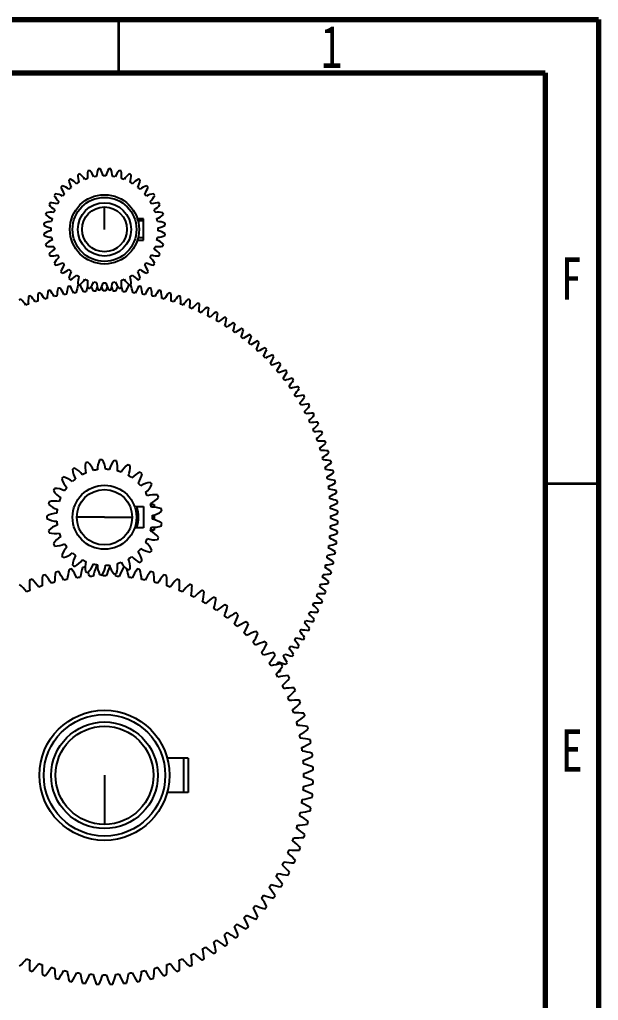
# Model space of a CAD drawing. Header units: millimetres. Extents: x 15 to 205, y 5 to 292.
# Drawn here: x 150.7 to 205, y 200 to 292 of the extents above; entities that cross this region are included whole.
import ezdxf

# ---------------------------------------------------------------- set-up
doc = ezdxf.new("R2010")
doc.units = ezdxf.units.MM
doc.styles.add('SLDTEXTSTYLE0', font='TXT', dxfattribs={"width": 0.75})

msp = doc.modelspace()

# ---------------------------------------------------------------- linework, layer by layer
at = {"color": 7, "linetype": 'Continuous', "lineweight": 70}
for p, q in [((15, 292), (205, 292)), ((205, 292), (205, 5)), ((20, 287), (200, 287)), ((200, 287), (200, 10))]:
    msp.add_line(p, q, dxfattribs=at)
at = {"color": 7, "linetype": 'Continuous', "lineweight": 35}
for p, q in [((160, 287), (160, 292)), ((200, 248.5), (205, 248.5))]:
    msp.add_line(p, q, dxfattribs=at)
at = {"color": 7, "linetype": 'Continuous'}
for p, q in [((158.659, 272.327), (158.659, 274.427)), ((158.659, 245.327), (156.059, 245.327)), ((158.659, 245.327), (161.259, 245.327)), ((158.659, 221.127), (158.659, 216.527))]:
    msp.add_line(p, q, dxfattribs=at)
at = {"color": 7, "linetype": 'Continuous', "lineweight": 25}
for p, q in [((162.319, 273.327), (161.751, 273.327)), ((162.319, 271.327), (162.319, 273.327)), ((162.319, 273.127), (161.809, 273.127)), ((162.319, 271.527), (161.809, 271.527)), ((161.751, 271.327), (162.319, 271.327)), ((162.996, 246.527), (163.319, 246.527)), ((163.319, 246.527), (163.319, 246.268)), ((161.487, 246.327), (162.319, 246.327)), ((162.319, 246.327), (162.319, 244.327)), ((163.319, 245.55), (163.319, 245.103)), ((162.319, 244.327), (161.487, 244.327)), ((163.319, 244.127), (162.996, 244.127)), ((163.319, 244.386), (163.319, 244.127)), ((174.84, 231.591), (174.88, 231.527)), ((166.498, 222.727), (164.545, 222.727)), ((166.099, 219.527), (166.099, 222.727)), ((166.498, 222.727), (166.498, 219.527)), ((166.498, 219.527), (164.545, 219.527))]:
    msp.add_line(p, q, dxfattribs=at)
at = {"color": 7, "linetype": 'Continuous', "lineweight": 25, "flags": 128}
for points in [[(158.496, 239.826), (158.459, 239.94), (158.453, 239.959)], [(159.719, 239.797), (159.69, 239.913), (159.661, 240.021)], [(175.145, 231.055), (175.151, 231.045), (175.192, 230.965)], [(175.056, 230.81), (174.972, 230.84), (174.969, 230.841)]]:
    msp.add_lwpolyline(points, dxfattribs=at)
at = {"color": 7, "linetype": 'Continuous', "lineweight": 25}
for centre, radius in [((158.659, 272.327), 3.25), ((158.659, 272.327), 3), ((158.659, 272.327), 2.5), ((158.659, 272.327), 2.1), ((158.659, 245.327), 3), ((158.659, 245.327), 2.6), ((158.659, 221.127), 6.1), ((158.659, 221.127), 5.7), ((158.659, 221.127), 5), ((158.659, 221.127), 4.6)]:
    msp.add_circle(centre, radius, dxfattribs=at)
for centre, radius, start, end in [((159.21, 277.371), 2.16, 168.33296, 187.39627), ((158.659, 272.327), 5.7, 104.07106, 105.92894), ((155.66, 276.42), 2.16, 22.60373, 41.66704), ((160.078, 277.199), 2.16, 158.33296, 177.39627), ((158.659, 272.327), 5.7, 94.07106, 95.92894), ((156.416, 276.878), 2.16, 12.60373, 31.66704), ((160.902, 276.878), 2.16, 148.33296, 167.39627), ((158.659, 272.327), 5.7, 84.07106, 85.92894), ((157.24, 277.199), 2.16, 2.60373, 21.66704), ((161.658, 276.42), 2.16, 138.33296, 157.39627), ((158.659, 272.327), 5.7, 74.07106, 75.92894), ((158.108, 277.371), 2.16, 352.60373, 11.66704), ((158.659, 272.327), 5.7, 124.07106, 125.92894), ((157.452, 277.255), 2.16, 188.33296, 207.39627), ((154.441, 275.147), 2.16, 42.60373, 61.66704), ((158.326, 277.39), 2.16, 178.33296, 197.39627), ((158.659, 272.327), 5.7, 114.07106, 115.92894), ((154.994, 275.837), 2.16, 32.60373, 51.66704), ((158.659, 272.327), 5.025, 108.45911, 111.54089), ((158.659, 272.327), 5.025, 98.45911, 101.54089), ((158.659, 272.327), 5.025, 88.45911, 91.54089), ((158.659, 272.327), 5.025, 78.45911, 81.54089), ((158.659, 272.327), 5.025, 68.45911, 71.54089), ((162.324, 275.837), 2.16, 128.33296, 147.39627), ((158.659, 272.327), 5.7, 64.07106, 65.92894), ((158.992, 277.39), 2.16, 342.60373, 1.66704), ((162.877, 275.147), 2.16, 118.33296, 137.39627), ((159.866, 277.255), 2.16, 332.60373, 351.66704), ((158.659, 272.327), 5.7, 54.07106, 55.92894), ((158.659, 272.327), 5.7, 134.07106, 135.92894), ((156.614, 276.971), 2.16, 198.33296, 217.39627), ((154.015, 274.372), 2.16, 52.60373, 71.66704), ((158.659, 272.327), 5.025, 128.45911, 131.54089), ((158.659, 272.327), 5.025, 118.45911, 121.54089), ((158.659, 272.327), 5.025, 58.45911, 61.54089), ((158.659, 272.327), 5.025, 48.45911, 51.54089), ((163.303, 274.372), 2.16, 108.33296, 127.39627), ((160.704, 276.971), 2.16, 322.60373, 341.66704), ((158.659, 272.327), 5.7, 44.07106, 45.92894), ((158.659, 272.327), 5.7, 144.07106, 145.92894), ((155.839, 276.545), 2.16, 208.33296, 227.39627), ((153.73, 273.534), 2.16, 62.60373, 81.66704), ((158.659, 272.327), 5.025, 138.45911, 141.54089), ((158.659, 272.327), 5.025, 38.45911, 41.54089), ((163.588, 273.534), 2.16, 98.33296, 117.39627), ((161.479, 276.545), 2.16, 312.60373, 331.66704), ((158.659, 272.327), 5.7, 34.07106, 35.92894), ((158.659, 272.327), 5.7, 154.07106, 155.92894), ((155.149, 275.991), 2.16, 218.33296, 237.39627), ((153.596, 272.66), 2.16, 72.60373, 91.66704), ((158.659, 272.327), 5.025, 158.45911, 161.54089), ((158.659, 272.327), 5.025, 148.45911, 151.54089), ((158.659, 272.327), 5.025, 28.45911, 31.54089), ((163.722, 272.66), 2.16, 88.33296, 107.39627), ((162.169, 275.991), 2.16, 302.60373, 321.66704), ((158.659, 272.327), 5.025, 18.45911, 21.54089), ((158.659, 272.327), 5.7, 24.07106, 25.92894), ((158.659, 272.327), 5.7, 164.07106, 165.92894), ((154.566, 275.326), 2.16, 228.33296, 247.39627), ((153.615, 271.776), 2.16, 82.60373, 101.66704), ((158.659, 272.327), 5.025, 168.45911, 171.54089), ((163.703, 271.776), 2.16, 78.33296, 97.39627), ((162.752, 275.326), 2.16, 292.60373, 311.66704), ((158.659, 272.327), 5.025, 8.45911, 11.54089), ((158.659, 272.327), 5.7, 14.07106, 15.92894), ((158.659, 272.327), 5.7, 174.07106, 175.92894), ((154.107, 274.57), 2.16, 238.33296, 257.39627), ((153.787, 270.908), 2.16, 92.60373, 111.66704), ((158.659, 272.327), 5.025, 178.45911, 181.54089), ((163.531, 270.908), 2.16, 68.33296, 87.39627), ((163.211, 274.57), 2.16, 282.60373, 301.66704), ((158.659, 272.327), 5.025, 358.45911, 1.54089), ((158.659, 272.327), 5.7, 4.07106, 5.92894), ((154.107, 270.084), 2.16, 102.60373, 121.66704), ((158.659, 272.327), 5.7, 184.07106, 185.92894), ((153.787, 273.745), 2.16, 248.33296, 267.39627), ((158.659, 272.327), 5.025, 188.45911, 191.54089), ((158.659, 272.327), 5.025, 348.45911, 351.54089), ((163.531, 273.745), 2.16, 272.60373, 291.66704), ((163.211, 270.084), 2.16, 58.33296, 77.39627), ((158.659, 272.327), 5.7, 354.07106, 355.92894), ((154.566, 269.327), 2.16, 112.60373, 131.66704), ((158.659, 272.327), 5.7, 194.07106, 195.92894), ((153.615, 272.878), 2.16, 258.33296, 277.39627), ((155.149, 268.662), 2.16, 122.60373, 141.66704), ((158.659, 272.327), 5.025, 198.45911, 201.54089), ((158.659, 272.327), 5.025, 338.45911, 341.54089), ((162.169, 268.662), 2.16, 38.33296, 57.39627), ((163.703, 272.878), 2.16, 262.60373, 281.66704), ((162.752, 269.327), 2.16, 48.33296, 67.39627), ((158.659, 272.327), 5.7, 344.07106, 345.92894), ((158.659, 272.327), 5.7, 204.07106, 205.92894), ((153.596, 271.994), 2.16, 268.33296, 287.39627), ((155.839, 268.108), 2.16, 132.60373, 151.66704), ((158.659, 272.327), 5.025, 208.45911, 211.54089), ((158.659, 272.327), 5.025, 328.45911, 331.54089), ((161.479, 268.108), 2.16, 28.33296, 47.39627), ((163.722, 271.994), 2.16, 252.60373, 271.66704), ((158.659, 272.327), 5.7, 334.07106, 335.92894), ((158.659, 272.327), 5.7, 214.07106, 215.92894), ((153.73, 271.119), 2.16, 278.33296, 297.39627), ((156.614, 267.683), 2.16, 142.60373, 161.66704), ((158.659, 272.327), 5.025, 218.45911, 221.54089), ((158.659, 272.327), 5.025, 318.45911, 321.54089), ((160.704, 267.683), 2.16, 18.33296, 37.39627), ((163.588, 271.119), 2.16, 242.60373, 261.66704), ((158.659, 272.327), 5.7, 324.07106, 325.92894), ((158.659, 272.327), 5.7, 224.07106, 225.92894), ((154.015, 270.282), 2.16, 288.33296, 307.39627), ((157.452, 267.398), 2.16, 152.60373, 171.66704), ((158.659, 272.327), 5.7, 234.07106, 235.92894), ((158.659, 272.327), 5.025, 228.45911, 231.54089), ((154.441, 269.506), 2.16, 298.33296, 317.39627), ((158.659, 272.327), 5.025, 238.45911, 241.54089), ((158.326, 267.263), 2.16, 162.60373, 181.66704), ((158.659, 272.327), 5.025, 298.45911, 301.54089), ((158.992, 267.263), 2.16, 358.33296, 17.39627), ((162.877, 269.506), 2.16, 222.60373, 241.66704), ((158.659, 272.327), 5.025, 308.45911, 311.54089), ((159.866, 267.398), 2.16, 8.33296, 27.39627), ((158.659, 272.327), 5.7, 304.07106, 305.92894), ((163.303, 270.282), 2.16, 232.60373, 251.66704), ((158.659, 272.327), 5.7, 314.07106, 315.92894), ((162.779, 265.202), 8.64, 169.43584, 174.20288), ((158.659, 245.327), 21.9, 100.98027, 101.51973), ((147.247, 262.112), 8.64, 28.29712, 33.06416), ((163.642, 265.003), 8.64, 166.93584, 171.70288), ((158.659, 245.327), 21.9, 98.48027, 99.01973), ((147.99, 262.594), 8.64, 25.79712, 30.56416), ((164.496, 264.767), 8.64, 164.43584, 169.20288), ((158.659, 272.327), 5.7, 244.07106, 245.92894), ((158.659, 245.327), 21.9, 95.98027, 96.51973), ((154.994, 268.817), 2.16, 308.33296, 327.39627), ((148.753, 263.043), 8.64, 23.29712, 28.06416), ((158.659, 272.327), 5.025, 248.45911, 251.54089), ((165.338, 264.494), 8.64, 163.15111, 166.70288), ((159.21, 267.282), 2.16, 172.60373, 191.66704), ((158.659, 272.327), 5.7, 254.07106, 255.92894), ((155.66, 268.234), 2.16, 318.33296, 337.39627), ((149.535, 263.458), 8.64, 20.79712, 24.09694), ((158.659, 272.327), 5.025, 258.45911, 261.54089), ((166.168, 264.184), 8.64, 161.38902, 164.20288), ((160.078, 267.455), 2.16, 182.60373, 201.66704), ((156.416, 267.775), 2.16, 328.33296, 347.39627), ((150.335, 263.839), 8.64, 18.29712, 20.95791), ((158.659, 272.327), 5.025, 268.45911, 271.54089), ((166.983, 263.839), 8.64, 159.04209, 161.70288), ((160.902, 267.775), 2.16, 192.60373, 211.66704), ((157.24, 267.455), 2.16, 338.33296, 357.39627), ((151.15, 264.184), 8.64, 15.79712, 18.61098), ((158.659, 272.327), 5.025, 278.45911, 281.54089), ((161.658, 268.234), 2.16, 202.60373, 221.66704), ((167.783, 263.458), 8.64, 155.90306, 159.20288), ((158.659, 272.327), 5.7, 284.07106, 285.92894), ((158.108, 267.282), 2.16, 348.33296, 7.39627), ((151.98, 264.494), 8.64, 13.29712, 16.84889), ((158.659, 272.327), 5.025, 288.45911, 291.54089), ((162.324, 268.817), 2.16, 212.60373, 231.66704), ((168.565, 263.043), 8.64, 151.93584, 156.70288), ((158.659, 245.327), 21.9, 83.48027, 84.01973), ((158.659, 272.327), 5.7, 294.07106, 295.92894), ((152.822, 264.767), 8.64, 10.79712, 15.56416), ((169.328, 262.594), 8.64, 149.43584, 154.20288), ((158.659, 245.327), 21.9, 80.98027, 81.51973), ((153.676, 265.003), 8.64, 8.29712, 13.06416), ((170.071, 262.112), 8.64, 146.93584, 151.70288), ((158.659, 245.327), 21.9, 78.48027, 79.01973), ((154.539, 265.202), 8.64, 5.79712, 10.56416), ((160.15, 265.569), 8.64, 176.93584, 181.70288), ((158.659, 245.327), 21.9, 108.48027, 109.01973), ((145.154, 260.479), 8.64, 35.79712, 40.56416), ((161.031, 265.485), 8.64, 174.43584, 179.20288), ((158.659, 245.327), 21.9, 105.98027, 106.51973), ((145.827, 261.054), 8.64, 33.29712, 38.06416), ((158.659, 245.327), 21.225, 104.67371, 105.32629), ((161.908, 265.362), 8.64, 171.93584, 176.70288), ((158.659, 245.327), 21.9, 103.48027, 104.01973), ((146.526, 261.598), 8.64, 30.79712, 35.56416), ((158.659, 245.327), 21.225, 102.17371, 102.82629), ((158.659, 245.327), 21.225, 99.67371, 100.32629), ((158.659, 245.327), 21.225, 97.17371, 97.82629), ((158.659, 245.327), 21.225, 94.67371, 95.32629), ((158.659, 245.327), 21.225, 92.17371, 92.82629), ((158.659, 272.327), 5.7, 264.07106, 265.92894), ((158.659, 245.327), 21.225, 89.67371, 90.32629), ((158.659, 272.327), 5.7, 274.07106, 275.92894), ((158.659, 245.327), 21.225, 87.17371, 87.82629), ((158.659, 245.327), 21.225, 84.67371, 85.32629), ((158.659, 245.327), 21.225, 82.17371, 82.82629), ((158.659, 245.327), 21.225, 79.67371, 80.32629), ((158.659, 245.327), 21.225, 77.17371, 77.82629), ((170.792, 261.598), 8.64, 144.43584, 149.20288), ((158.659, 245.327), 21.9, 75.98027, 76.51973), ((155.41, 265.362), 8.64, 3.29712, 8.06416), ((158.659, 245.327), 21.225, 74.67371, 75.32629), ((171.491, 261.054), 8.64, 141.93584, 146.70288), ((158.659, 245.327), 21.9, 73.48027, 74.01973), ((156.287, 265.485), 8.64, 0.79712, 5.56416), ((172.164, 260.479), 8.64, 139.43584, 144.20288), ((158.659, 245.327), 21.9, 70.98027, 71.51973), ((157.168, 265.569), 8.64, 358.29712, 3.06416), ((158.659, 245.327), 21.9, 110.98027, 111.51973), ((144.505, 259.875), 8.64, 38.29712, 43.06416), ((158.659, 245.327), 21.225, 109.67371, 110.32629), ((158.659, 245.327), 21.225, 107.17371, 107.82629), ((158.659, 245.327), 21.225, 72.17371, 72.82629), ((158.659, 245.327), 21.225, 69.67371, 70.32629), ((172.813, 259.875), 8.64, 136.93584, 141.70288), ((158.659, 245.327), 21.9, 68.48027, 69.01973), ((158.053, 265.615), 8.64, 355.79712, 0.56416), ((158.659, 245.327), 21.225, 67.17371, 67.82629), ((173.434, 259.244), 8.64, 134.43584, 139.20288), ((158.659, 245.327), 21.9, 65.98027, 66.51973), ((158.938, 265.622), 8.64, 353.29712, 358.06416), ((174.027, 258.586), 8.64, 131.93584, 136.70288), ((158.659, 245.327), 21.9, 63.48027, 64.01973), ((159.823, 265.591), 8.64, 350.79712, 355.56416), ((158.659, 245.327), 21.225, 64.67371, 65.32629), ((158.659, 245.327), 21.225, 62.17371, 62.82629), ((174.59, 257.903), 8.64, 129.43584, 134.20288), ((158.659, 245.327), 21.9, 60.98027, 61.51973), ((160.706, 265.521), 8.64, 348.29712, 353.06416), ((175.124, 257.197), 8.64, 126.93584, 131.70288), ((158.659, 245.327), 21.9, 58.48027, 59.01973), ((161.585, 265.412), 8.64, 345.79712, 350.56416), ((158.659, 245.327), 21.225, 59.67371, 60.32629), ((158.659, 245.327), 21.225, 57.17371, 57.82629), ((175.626, 256.467), 8.64, 124.43584, 129.20288), ((162.458, 265.265), 8.64, 343.29712, 348.06416), ((158.659, 245.327), 21.9, 55.98027, 56.51973), ((158.659, 245.327), 21.225, 54.67371, 55.32629), ((176.096, 255.716), 8.64, 121.93584, 126.70288), ((163.324, 265.081), 8.64, 340.79712, 345.56416), ((158.659, 245.327), 21.225, 52.17371, 52.82629), ((158.659, 245.327), 21.9, 53.48027, 54.01973), ((176.532, 254.946), 8.64, 119.43584, 124.20288), ((164.182, 264.858), 8.64, 338.29712, 343.06416), ((158.659, 245.327), 21.9, 50.98027, 51.51973), ((158.659, 245.327), 21.225, 49.67371, 50.32629), ((176.935, 254.157), 8.64, 116.93584, 121.70288), ((165.028, 264.599), 8.64, 335.79712, 340.56416), ((158.659, 245.327), 21.9, 48.48027, 49.01973), ((158.659, 245.327), 21.225, 47.17371, 47.82629), ((177.303, 253.352), 8.64, 114.43584, 119.20288), ((165.863, 264.303), 8.64, 333.29712, 338.06416), ((158.659, 245.327), 21.225, 44.67371, 45.32629), ((158.659, 245.327), 21.9, 45.98027, 46.51973), ((177.635, 252.531), 8.64, 111.93584, 116.70288), ((166.684, 263.97), 8.64, 330.79712, 335.56416), ((158.659, 245.327), 21.9, 43.48027, 44.01973), ((158.659, 245.327), 21.225, 42.17371, 42.82629), ((177.931, 251.696), 8.64, 109.43584, 114.20288), ((167.489, 263.603), 8.64, 328.29712, 333.06416), ((158.659, 245.327), 21.9, 40.98027, 41.51973), ((158.659, 245.327), 21.225, 39.67371, 40.32629), ((178.191, 250.849), 8.64, 106.93584, 111.70288), ((168.278, 263.2), 8.64, 325.79712, 330.56416), ((158.659, 245.327), 21.9, 38.48027, 39.01973), ((158.659, 245.327), 21.225, 37.17371, 37.82629), ((178.413, 249.992), 8.64, 104.43584, 109.20288), ((169.049, 262.763), 8.64, 323.29712, 328.06416), ((158.659, 245.327), 21.225, 34.67371, 35.32629), ((178.598, 249.126), 8.64, 101.93584, 106.70288), ((158.659, 245.327), 21.9, 35.98027, 36.51973), ((158.659, 245.327), 21.9, 33.48027, 34.01973), ((169.799, 262.294), 8.64, 320.79712, 325.56416), ((158.659, 245.327), 21.225, 32.17371, 32.82629), ((178.744, 248.253), 8.64, 99.43584, 104.20288), ((158.659, 245.327), 21.9, 30.98027, 31.51973), ((170.529, 261.792), 8.64, 318.29712, 323.06416), ((158.659, 245.327), 21.225, 29.67371, 30.32629), ((178.853, 247.374), 8.64, 96.93584, 101.70288), ((171.236, 261.258), 8.64, 315.79712, 320.56416), ((158.659, 245.327), 21.9, 28.48027, 29.01973), ((158.659, 245.327), 21.225, 27.17371, 27.82629), ((178.923, 246.491), 8.64, 94.43584, 99.20288), ((171.919, 260.694), 8.64, 313.29712, 318.06416), ((158.659, 245.327), 21.9, 25.98027, 26.51973), ((158.659, 245.327), 21.225, 24.67371, 25.32629), ((178.954, 245.606), 8.64, 91.93584, 96.70288), ((172.576, 260.101), 8.64, 310.79712, 315.56416), ((158.659, 245.327), 21.9, 23.48027, 24.01973), ((158.659, 245.327), 21.225, 22.17371, 22.82629), ((178.947, 244.721), 8.64, 89.43584, 94.20288), ((173.208, 259.48), 8.64, 308.29712, 313.06416), ((158.659, 245.327), 21.9, 20.98027, 21.51973), ((158.659, 245.327), 21.225, 19.67371, 20.32629), ((178.902, 243.836), 8.64, 86.93584, 91.70288), ((173.811, 258.832), 8.64, 305.79712, 310.56416), ((158.659, 245.327), 21.9, 18.48027, 19.01973), ((158.659, 245.327), 21.225, 17.17371, 17.82629), ((178.817, 242.955), 8.64, 84.43584, 89.20288), ((174.386, 258.158), 8.64, 303.29712, 308.06416), ((158.659, 245.327), 21.9, 15.98027, 16.51973), ((158.84, 250.022), 2, 168.34748, 195.85686), ((158.659, 245.327), 5.4, 106.77739, 109.22261), ((155.753, 249.019), 2, 20.14314, 47.65252), ((160.002, 249.829), 2, 153.94748, 181.45686), ((158.659, 245.327), 5.4, 92.37739, 94.82261), ((156.762, 249.625), 2, 5.74314, 33.25252), ((161.079, 249.354), 2, 139.54748, 167.05686), ((158.659, 245.327), 5.4, 77.97739, 80.42261), ((157.891, 249.962), 2, 351.34314, 18.85252), ((162.005, 248.625), 2, 125.14748, 152.65686), ((158.659, 245.327), 5.4, 63.57739, 66.02261), ((158.659, 245.327), 21.225, 14.67371, 15.32629), ((178.695, 242.078), 8.64, 81.93584, 86.70288), ((174.931, 257.46), 8.64, 300.79712, 305.56416), ((158.659, 245.327), 21.9, 13.48027, 14.01973), ((158.659, 245.327), 5.4, 121.17739, 123.62261), ((157.667, 249.919), 2, 182.74748, 210.25686), ((154.926, 248.18), 2, 34.54314, 62.05252), ((158.659, 245.327), 4.5, 112.78982, 117.61018), ((158.659, 245.327), 4.5, 98.38982, 103.21018), ((158.659, 245.327), 4.5, 83.98982, 88.81018), ((158.659, 245.327), 4.5, 69.58982, 74.41018), ((159.068, 250.007), 2, 336.94314, 4.45252), ((162.72, 247.69), 2, 110.74748, 138.25686), ((160.219, 249.759), 2, 322.54314, 350.05252), ((158.659, 245.327), 5.4, 49.17739, 51.62261), ((158.659, 245.327), 21.225, 12.17371, 12.82629), ((178.534, 241.207), 8.64, 79.43584, 84.20288), ((175.444, 256.739), 8.64, 298.29712, 303.06416), ((158.659, 245.327), 21.9, 10.98027, 11.51973), ((158.659, 245.327), 5.4, 135.57739, 138.02261), ((156.556, 249.528), 2, 197.14748, 224.65686), ((154.334, 247.162), 2, 48.94314, 76.45252), ((158.659, 245.327), 4.5, 127.18982, 132.01018), ((158.659, 245.327), 4.5, 55.18982, 60.01018), ((158.659, 245.327), 4.5, 40.78982, 45.61018), ((163.18, 246.606), 2, 96.34748, 123.85686), ((161.272, 249.231), 2, 308.14314, 335.65252), ((158.659, 245.327), 5.4, 34.77739, 37.22261), ((158.659, 245.327), 21.225, 9.67371, 10.32629), ((178.335, 240.344), 8.64, 76.93584, 81.70288), ((175.926, 255.996), 8.64, 295.79712, 300.56416), ((158.659, 245.327), 21.9, 8.48027, 9.01973), ((158.659, 245.327), 5.4, 149.97739, 152.42261), ((155.577, 248.873), 2, 211.54748, 239.05686), ((154.013, 246.029), 2, 63.34314, 90.85252), ((158.659, 245.327), 4.5, 141.58982, 146.41018), ((158.659, 245.327), 4.5, 26.38982, 31.21018), ((163.356, 245.441), 2, 81.94748, 109.45686), ((158.659, 245.327), 21.225, 7.17371, 7.82629), ((178.099, 239.49), 8.64, 74.43584, 79.20288), ((176.375, 255.233), 8.64, 293.29712, 298.06416), ((158.659, 245.327), 21.9, 5.98027, 6.51973), ((158.659, 245.327), 5.4, 164.37739, 166.82261), ((154.792, 247.995), 2, 225.94748, 253.45686), ((153.985, 244.851), 2, 77.74314, 105.25252), ((158.659, 245.327), 4.5, 155.98982, 160.81018), ((162.161, 248.459), 2, 293.74314, 321.25252), ((158.659, 245.327), 4.5, 11.98982, 16.81018), ((158.659, 245.327), 5.4, 20.37739, 22.82261), ((158.659, 245.327), 21.225, 4.67371, 5.32629), ((177.826, 238.648), 8.64, 71.93584, 76.70288), ((176.79, 254.45), 8.64, 290.79712, 295.56416), ((158.659, 245.327), 21.9, 3.48027, 4.01973), ((154.25, 243.704), 2, 92.14314, 119.65252), ((158.659, 245.327), 4.5, 170.38982, 175.21018), ((158.659, 245.327), 3.2, 341.79004, 18.20996), ((163.237, 244.269), 2, 67.54748, 95.05686), ((162.83, 247.489), 2, 279.34314, 306.85252), ((158.659, 245.327), 5.4, 5.97739, 8.42261), ((158.659, 245.327), 21.225, 2.17371, 2.82629), ((177.516, 237.818), 8.64, 69.43584, 74.20288), ((177.171, 253.651), 8.64, 288.29712, 293.06416), ((158.659, 245.327), 21.9, 0.98027, 1.51973), ((158.659, 245.327), 5.4, 178.77739, 181.22261), ((154.25, 246.95), 2, 240.34748, 267.85686), ((158.659, 245.327), 4.5, 184.78982, 189.61018), ((158.659, 245.327), 4.5, 357.58982, 2.41018), ((162.83, 243.164), 2, 53.14748, 80.65686), ((158.659, 245.327), 5.4, 351.57739, 354.02261), ((177.516, 252.835), 8.64, 285.79712, 290.56416), ((158.659, 245.327), 21.225, 359.67371, 0.32629), ((177.171, 237.003), 8.64, 66.93584, 71.70288), ((158.659, 245.327), 21.9, 358.48027, 359.01973), ((154.792, 242.658), 2, 106.54314, 134.05252), ((158.659, 245.327), 5.4, 193.17739, 195.62261), ((153.985, 245.802), 2, 254.74748, 282.25686), ((158.659, 245.327), 4.5, 199.18982, 204.01018), ((158.659, 245.327), 4.5, 343.18982, 348.01018), ((162.161, 242.195), 2, 38.74748, 66.25686), ((163.237, 246.384), 2, 264.94314, 292.45252), ((177.826, 252.006), 8.64, 283.29712, 288.06416), ((158.659, 245.327), 21.225, 357.17371, 357.82629), ((176.79, 236.203), 8.64, 64.43584, 69.20288), ((158.659, 245.327), 21.9, 355.98027, 356.51973), ((155.577, 241.78), 2, 120.94314, 148.45252), ((154.013, 244.625), 2, 269.14748, 296.65686), ((158.659, 245.327), 4.5, 213.58982, 218.41018), ((158.659, 245.327), 4.5, 328.78982, 333.61018), ((161.272, 241.422), 2, 24.34748, 51.85686), ((163.356, 245.213), 2, 250.54314, 278.05252), ((158.659, 245.327), 5.4, 337.17739, 339.62261), ((178.099, 251.163), 8.64, 280.79712, 285.56416), ((158.659, 245.327), 21.225, 354.67371, 355.32629), ((176.375, 235.421), 8.64, 61.93584, 66.70288), ((158.659, 245.327), 21.9, 353.48027, 354.01973), ((158.659, 245.327), 5.4, 207.57739, 210.02261), ((156.556, 241.125), 2, 135.34314, 162.85252), ((154.334, 243.491), 2, 283.54748, 311.05686), ((158.659, 245.327), 4.5, 227.98982, 232.81018), ((158.659, 245.327), 4.5, 314.38982, 319.21018), ((160.219, 240.895), 2, 9.94748, 37.45686), ((163.18, 244.048), 2, 236.14314, 263.65252), ((158.659, 245.327), 5.4, 322.77739, 325.22261), ((158.659, 245.327), 21.225, 352.17371, 352.82629), ((175.926, 234.658), 8.64, 59.43584, 64.20288), ((158.659, 245.327), 21.9, 350.98027, 351.51973), ((158.659, 245.327), 5.4, 221.97739, 224.42261), ((157.667, 240.734), 2, 149.74314, 177.25252), ((154.926, 242.473), 2, 297.94748, 325.45686), ((158.659, 245.327), 4.5, 242.38982, 247.21018), ((158.84, 240.632), 2, 164.14314, 191.65252), ((158.659, 245.327), 4.5, 285.58982, 290.41018), ((162.005, 242.028), 2, 207.34314, 234.85252), ((158.659, 245.327), 4.5, 299.98982, 304.81018), ((159.068, 240.646), 2, 355.54748, 23.05686), ((162.72, 242.964), 2, 221.74314, 249.25252), ((158.659, 245.327), 5.4, 308.37739, 310.82261), ((158.659, 245.327), 21.225, 349.67371, 350.32629), ((175.444, 233.915), 8.64, 56.93584, 61.70288), ((178.335, 250.31), 8.64, 278.29712, 283.06416), ((158.659, 245.327), 21.9, 348.48027, 349.01973), ((161.651, 238.919), 7.68, 170.52555, 177.67282), ((158.659, 221.127), 19.6, 102.72587, 103.52413), ((148.106, 235.761), 7.68, 28.57718, 35.72445), ((162.808, 238.685), 7.68, 166.77555, 173.92282), ((158.659, 221.127), 19.6, 98.97587, 99.77413), ((149.086, 236.42), 7.68, 24.82718, 31.97445), ((158.659, 245.327), 5.4, 236.37739, 238.82261), ((163.947, 238.376), 7.68, 163.02555, 170.17282), ((158.659, 221.127), 19.6, 95.22587, 96.02413), ((158.659, 245.327), 5.4, 250.77739, 253.22261), ((155.753, 241.635), 2, 312.34748, 339.85686), ((150.107, 237.013), 7.68, 21.07718, 24.23458), ((165.064, 237.994), 7.68, 159.27555, 166.42282), ((158.659, 245.327), 4.5, 256.78982, 261.61018), ((158.659, 221.127), 19.6, 91.91292, 92.27413), ((160.002, 240.824), 2, 178.54314, 206.05252), ((156.762, 241.028), 2, 326.74748, 354.25686), ((158.659, 245.327), 4.5, 271.18982, 276.01018), ((166.154, 237.539), 7.68, 155.52555, 162.67282), ((161.079, 241.3), 2, 192.94314, 220.45252), ((157.891, 240.692), 2, 341.14748, 8.65686), ((167.211, 237.013), 7.68, 151.77555, 158.92282), ((158.659, 221.127), 19.6, 84.40038, 84.77413), ((153.371, 238.376), 7.68, 9.82718, 15.74898), ((158.659, 245.327), 5.4, 293.97739, 296.42261), ((168.232, 236.42), 7.68, 148.02555, 155.17282), ((158.659, 221.127), 19.6, 80.22587, 81.02413), ((154.51, 238.685), 7.68, 6.07718, 13.22445), ((169.212, 235.761), 7.68, 144.27555, 151.42282), ((158.659, 221.127), 19.6, 76.47587, 77.27413), ((155.667, 238.919), 7.68, 2.32718, 9.47445), ((158.659, 245.327), 21.225, 347.17371, 347.82629), ((174.931, 233.193), 8.64, 54.43584, 59.20288), ((178.534, 249.447), 8.64, 275.79712, 280.56416), ((158.659, 245.327), 21.9, 345.98027, 346.51973), ((159.303, 239.157), 7.68, 178.02555, 185.17282), ((158.659, 221.127), 19.6, 110.22587, 111.02413), ((146.287, 234.258), 7.68, 36.07718, 43.22445), ((160.481, 239.077), 7.68, 174.27555, 181.42282), ((158.659, 221.127), 19.6, 106.47587, 107.27413), ((147.172, 235.04), 7.68, 32.32718, 39.47445), ((158.659, 221.127), 18.7, 104.49977, 105.50023), ((158.659, 221.127), 18.7, 100.74977, 101.75023), ((158.659, 221.127), 18.7, 96.99977, 98.00023), ((158.659, 221.127), 18.7, 93.24977, 94.25023), ((158.659, 245.327), 5.4, 265.17739, 267.62261), ((158.659, 221.127), 18.7, 89.49977, 90.50023), ((158.659, 245.327), 5.4, 279.57739, 282.02261), ((158.659, 221.127), 18.7, 85.74977, 86.75023), ((158.659, 221.127), 18.7, 81.99977, 83.00023), ((158.659, 221.127), 18.7, 78.24977, 79.25023), ((158.659, 221.127), 18.7, 74.49977, 75.50023), ((170.146, 235.04), 7.68, 140.52555, 147.67282), ((158.659, 221.127), 19.6, 72.72587, 73.52413), ((156.837, 239.077), 7.68, 358.57718, 5.72445), ((171.031, 234.258), 7.68, 136.77555, 143.92282), ((158.659, 221.127), 19.6, 68.97587, 69.77413), ((158.015, 239.157), 7.68, 354.82718, 1.97445), ((158.659, 245.327), 21.225, 344.67371, 345.32629), ((174.386, 232.495), 8.64, 51.93584, 56.70288), ((178.695, 248.576), 8.64, 273.29712, 278.06416), ((158.659, 245.327), 21.9, 343.48027, 344.01973), ((145.454, 233.421), 7.68, 39.82718, 46.97445), ((158.659, 221.127), 18.7, 111.99977, 113.00023), ((158.659, 221.127), 18.7, 108.24977, 109.25023), ((158.659, 221.127), 18.7, 70.74977, 71.75023), ((158.659, 221.127), 18.7, 66.99977, 68.00023), ((171.864, 233.421), 7.68, 133.02555, 140.17282), ((158.659, 221.127), 19.6, 65.22587, 66.02413), ((159.196, 239.161), 7.68, 351.07718, 358.22445), ((172.64, 232.531), 7.68, 129.27555, 136.42282), ((158.659, 221.127), 19.6, 61.47587, 62.27413), ((160.374, 239.087), 7.68, 347.32718, 354.47445), ((158.659, 245.327), 21.225, 342.17371, 342.82629), ((173.811, 231.821), 8.64, 49.43584, 54.20288), ((178.817, 247.699), 8.64, 270.79712, 275.56416), ((158.659, 245.327), 21.9, 340.98027, 341.51973), ((158.659, 221.127), 18.7, 63.24977, 64.25023), ((158.659, 221.127), 18.7, 59.49977, 60.50023), ((173.356, 231.592), 7.68, 125.52555, 132.67282), ((158.659, 221.127), 19.6, 57.72587, 58.52413), ((161.545, 238.937), 7.68, 343.57718, 350.72445), ((158.659, 245.327), 21.225, 339.67371, 340.32629), ((173.208, 231.173), 8.64, 46.93584, 51.70288), ((178.902, 246.817), 8.64, 268.29712, 273.06416), ((158.659, 245.327), 21.9, 338.48027, 339.01973), ((158.659, 221.127), 18.7, 55.74977, 56.75023), ((174.009, 230.609), 7.68, 121.77555, 128.92282), ((162.704, 238.71), 7.68, 339.82718, 346.97445), ((158.659, 221.127), 19.6, 53.97587, 54.77413), ((158.659, 245.327), 21.225, 334.67371, 335.32629), ((178.954, 245.047), 8.64, 263.29712, 268.06416), ((158.659, 245.327), 21.225, 337.17371, 337.82629), ((172.576, 230.552), 8.64, 44.43584, 49.20288), ((178.947, 245.933), 8.64, 265.79712, 270.56416), ((158.659, 245.327), 21.9, 335.98027, 336.51973), ((158.659, 221.127), 18.7, 51.99977, 53.00023), ((174.596, 229.585), 7.68, 118.02555, 125.17282), ((163.845, 238.407), 7.68, 336.07718, 343.22445), ((158.659, 221.127), 19.6, 50.22587, 51.02413), ((175.115, 228.524), 7.68, 114.27555, 121.42282), ((158.659, 221.127), 19.6, 46.47587, 47.27413), ((158.659, 245.327), 21.225, 332.17371, 332.82629), ((178.923, 244.162), 8.64, 260.79712, 265.56416), ((171.919, 229.959), 8.64, 41.93584, 46.70288), ((158.659, 245.327), 21.9, 333.48027, 334.01973), ((158.659, 221.127), 18.7, 48.24977, 49.25023), ((164.964, 238.031), 7.68, 332.32718, 339.47445), ((175.563, 227.432), 7.68, 110.52555, 117.67282), ((158.659, 221.127), 19.6, 42.72587, 43.52413), ((158.659, 245.327), 21.225, 329.67371, 330.32629), ((170.529, 228.862), 8.64, 36.93584, 41.70288), ((178.853, 243.28), 8.64, 258.29712, 263.06416), ((171.236, 229.395), 8.64, 39.43584, 44.20288), ((158.659, 245.327), 21.9, 330.98027, 331.51973), ((158.659, 221.127), 18.7, 44.49977, 45.50023), ((166.056, 237.583), 7.68, 328.57718, 335.72445), ((175.94, 226.313), 7.68, 106.77555, 113.92282), ((158.659, 221.127), 19.6, 38.97587, 39.77413), ((158.659, 245.327), 21.225, 327.17371, 327.82629), ((169.799, 228.36), 8.64, 34.43584, 39.20288), ((178.744, 242.401), 8.64, 255.79712, 260.56416), ((158.659, 245.327), 21.9, 328.48027, 329.01973), ((158.659, 221.127), 18.7, 40.74977, 41.75023), ((167.117, 237.064), 7.68, 324.82718, 331.97445), ((158.659, 245.327), 21.225, 324.67371, 325.32629), ((169.049, 227.89), 8.64, 31.93584, 36.70288), ((178.598, 241.527), 8.64, 253.29712, 258.06416), ((158.659, 245.327), 21.9, 325.98027, 326.51973), ((158.659, 221.127), 18.7, 36.99977, 38.00023), ((176.242, 225.172), 7.68, 103.02555, 110.17282), ((168.141, 236.476), 7.68, 321.07718, 328.22445), ((158.659, 221.127), 19.6, 35.22587, 36.02413), ((158.659, 245.327), 21.225, 322.17371, 322.82629), ((168.278, 227.454), 8.64, 29.43584, 34.20288), ((178.413, 240.661), 8.64, 250.79712, 255.56416), ((158.659, 245.327), 21.9, 323.48027, 324.01973), ((158.659, 221.127), 18.7, 33.24977, 34.25023), ((176.469, 224.013), 7.68, 99.27555, 106.42282), ((169.125, 235.823), 7.68, 317.32718, 324.47445), ((158.659, 245.327), 21.225, 319.67371, 320.32629), ((178.191, 239.804), 8.64, 248.29712, 253.06416), ((158.659, 245.327), 21.9, 318.48027, 319.01973), ((158.659, 221.127), 19.6, 31.47587, 32.27413), ((158.659, 245.327), 21.9, 320.98027, 321.51973), ((158.659, 221.127), 18.7, 29.49977, 30.50023), ((176.619, 222.842), 7.68, 95.52555, 102.67282), ((170.063, 235.107), 7.68, 313.57718, 320.72445), ((158.659, 221.127), 19.6, 27.72587, 28.52413), ((158.659, 221.127), 18.7, 25.74977, 26.75023), ((176.693, 221.664), 7.68, 91.77555, 98.92282), ((170.953, 234.332), 7.68, 309.82718, 316.97445), ((158.659, 221.127), 19.6, 23.97587, 24.77413), ((158.659, 221.127), 18.7, 21.99977, 23.00023), ((176.69, 220.483), 7.68, 88.02555, 95.17282), ((158.659, 221.127), 19.6, 20.22587, 21.02413), ((171.791, 233.499), 7.68, 306.07718, 313.22445), ((158.659, 221.127), 18.7, 18.24977, 19.25023), ((176.609, 219.305), 7.68, 84.27555, 91.42282), ((172.572, 232.614), 7.68, 302.32718, 309.47445), ((158.659, 221.127), 19.6, 16.47587, 17.27413), ((158.659, 221.127), 18.7, 14.49977, 15.50023), ((176.451, 218.135), 7.68, 80.52555, 87.67282), ((173.293, 231.679), 7.68, 298.57718, 305.72445), ((158.659, 221.127), 19.6, 12.72587, 13.52413), ((158.659, 221.127), 18.7, 10.74977, 11.75023), ((176.218, 216.978), 7.68, 76.77555, 83.92282), ((158.659, 221.127), 19.6, 8.97587, 9.77413), ((173.952, 230.7), 7.68, 294.82718, 301.97445), ((158.659, 221.127), 18.7, 6.99977, 8.00023), ((175.909, 215.838), 7.68, 73.02555, 80.17282), ((174.545, 229.679), 7.68, 291.07718, 298.22445), ((158.659, 221.127), 19.6, 5.22587, 6.02413), ((158.659, 221.127), 18.7, 3.24977, 4.25023), ((175.526, 214.721), 7.68, 69.27555, 76.42282), ((158.659, 221.127), 19.6, 1.47587, 2.27413), ((175.071, 228.622), 7.68, 287.32718, 294.47445), ((158.659, 221.127), 18.7, 359.49977, 0.50023), ((175.071, 213.632), 7.68, 65.52555, 72.67282), ((158.659, 221.127), 18.7, 355.74977, 356.75023), ((175.526, 227.532), 7.68, 283.57718, 290.72445), ((158.659, 221.127), 19.6, 357.72587, 358.52413), ((175.909, 226.415), 7.68, 279.82718, 286.97445), ((174.545, 212.575), 7.68, 61.77555, 68.92282), ((158.659, 221.127), 19.6, 353.97587, 354.77413), ((158.659, 221.127), 18.7, 351.99977, 353.00023), ((173.952, 211.554), 7.68, 58.02555, 65.17282), ((158.659, 221.127), 19.6, 350.22587, 351.02413), ((158.659, 221.127), 18.7, 348.24977, 349.25023), ((173.293, 210.574), 7.68, 54.27555, 61.42282), ((176.218, 225.276), 7.68, 276.07718, 283.22445), ((158.659, 221.127), 18.7, 344.49977, 345.50023), ((176.451, 224.118), 7.68, 272.32718, 279.47445), ((158.659, 221.127), 19.6, 346.47587, 347.27413), ((158.659, 221.127), 18.7, 340.74977, 341.75023), ((176.609, 222.948), 7.68, 268.57718, 275.72445), ((172.572, 209.64), 7.68, 50.52555, 57.67282), ((158.659, 221.127), 19.6, 342.72587, 343.52413), ((171.791, 208.754), 7.68, 46.77555, 53.92282), ((158.659, 221.127), 19.6, 338.97587, 339.77413), ((158.659, 221.127), 18.7, 336.99977, 338.00023), ((170.953, 207.922), 7.68, 43.02555, 50.17282), ((176.69, 221.771), 7.68, 264.82718, 271.97445), ((158.659, 221.127), 18.7, 333.24977, 334.25023), ((170.063, 207.146), 7.68, 39.27555, 46.42282), ((176.693, 220.59), 7.68, 261.07718, 268.22445), ((158.659, 221.127), 19.6, 335.22587, 336.02413), ((158.659, 221.127), 18.7, 329.49977, 330.50023), ((169.125, 206.43), 7.68, 35.52555, 42.67282), ((176.619, 219.412), 7.68, 257.32718, 264.47445), ((158.659, 221.127), 19.6, 331.47587, 332.27413), ((158.659, 221.127), 18.7, 325.74977, 326.75023), ((176.469, 218.241), 7.68, 253.57718, 260.72445), ((158.659, 221.127), 19.6, 327.72587, 328.52413), ((158.659, 221.127), 18.7, 321.99977, 323.00023), ((176.242, 217.082), 7.68, 249.82718, 256.97445), ((168.141, 205.777), 7.68, 31.77555, 38.92282), ((158.659, 221.127), 19.6, 323.97587, 324.77413), ((158.659, 221.127), 18.7, 318.24977, 319.25023), ((175.94, 215.941), 7.68, 246.07718, 253.22445), ((167.117, 205.19), 7.68, 28.02555, 35.17282), ((158.659, 221.127), 18.7, 314.49977, 315.50023), ((175.563, 214.821), 7.68, 242.32718, 249.47445), ((166.056, 204.671), 7.68, 24.27555, 31.42282), ((158.659, 221.127), 19.6, 320.22587, 321.02413), ((158.659, 221.127), 18.7, 310.74977, 311.75023), ((175.115, 213.729), 7.68, 238.57718, 245.72445), ((164.964, 204.222), 7.68, 20.52555, 27.67282), ((158.659, 221.127), 19.6, 316.47587, 317.27413), ((158.659, 221.127), 18.7, 306.99977, 308.00023), ((162.704, 203.544), 7.68, 13.02555, 20.17282), ((174.596, 212.669), 7.68, 234.82718, 241.97445), ((163.845, 203.846), 7.68, 16.77555, 23.92282), ((158.659, 221.127), 19.6, 308.97587, 309.77413), ((158.659, 221.127), 19.6, 312.72587, 313.52413), ((158.659, 221.127), 18.7, 303.24977, 304.25023), ((161.545, 203.317), 7.68, 9.27555, 16.42282), ((174.009, 211.645), 7.68, 231.07718, 238.22445), ((158.659, 221.127), 19.6, 305.22587, 306.02413), ((158.659, 221.127), 18.7, 295.74977, 296.75023), ((159.196, 203.093), 7.68, 1.77555, 8.92282), ((172.64, 209.722), 7.68, 223.57718, 230.72445), ((158.659, 221.127), 18.7, 299.49977, 300.50023), ((160.374, 203.166), 7.68, 5.52555, 12.67282), ((173.356, 210.661), 7.68, 227.32718, 234.47445), ((158.659, 221.127), 19.6, 301.47587, 302.27413), ((145.454, 208.832), 7.68, 313.02555, 320.17282), ((158.659, 221.127), 18.7, 246.99977, 248.00023), ((159.303, 203.096), 7.68, 174.82718, 181.97445), ((146.287, 207.995), 7.68, 316.77555, 323.92282), ((158.659, 221.127), 18.7, 250.74977, 251.75023), ((160.481, 203.177), 7.68, 178.57718, 185.72445), ((156.837, 203.177), 7.68, 354.27555, 1.42282), ((158.659, 221.127), 18.7, 288.24977, 289.25023), ((171.031, 207.995), 7.68, 216.07718, 223.22445), ((158.659, 221.127), 18.7, 291.99977, 293.00023), ((158.015, 203.096), 7.68, 358.02555, 5.17282), ((171.864, 208.832), 7.68, 219.82718, 226.97445), ((158.659, 221.127), 19.6, 293.97587, 294.77413), ((158.659, 221.127), 19.6, 297.72587, 298.52413), ((158.659, 221.127), 19.6, 248.97587, 249.77413), ((158.659, 221.127), 19.6, 252.72587, 253.52413), ((147.172, 207.214), 7.68, 320.52555, 327.67282), ((158.659, 221.127), 18.7, 254.49977, 255.50023), ((161.651, 203.334), 7.68, 182.32718, 189.47445), ((148.106, 206.493), 7.68, 324.27555, 331.42282), ((158.659, 221.127), 18.7, 258.24977, 259.25023), ((162.808, 203.568), 7.68, 186.07718, 193.22445), ((149.086, 205.834), 7.68, 328.02555, 335.17282), ((158.659, 221.127), 18.7, 261.99977, 263.00023), ((163.947, 203.877), 7.68, 189.82718, 196.97445), ((150.107, 205.24), 7.68, 331.77555, 338.92282), ((158.659, 221.127), 18.7, 265.74977, 266.75023), ((165.064, 204.26), 7.68, 193.57718, 200.72445), ((151.164, 204.715), 7.68, 335.52555, 342.67282), ((158.659, 221.127), 18.7, 269.49977, 270.50023), ((166.154, 204.715), 7.68, 197.32718, 204.47445), ((152.254, 204.26), 7.68, 339.27555, 346.42282), ((158.659, 221.127), 18.7, 273.24977, 274.25023), ((167.211, 205.24), 7.68, 201.07718, 208.22445), ((153.371, 203.877), 7.68, 343.02555, 350.17282), ((158.659, 221.127), 18.7, 276.99977, 278.00023), ((168.232, 205.834), 7.68, 204.82718, 211.97445), ((154.51, 203.568), 7.68, 346.77555, 353.92282), ((158.659, 221.127), 18.7, 280.74977, 281.75023), ((169.212, 206.493), 7.68, 208.57718, 215.72445), ((155.667, 203.334), 7.68, 350.52555, 357.67282), ((158.659, 221.127), 18.7, 284.49977, 285.50023), ((170.146, 207.214), 7.68, 212.32718, 219.47445), ((158.659, 221.127), 19.6, 286.47587, 287.27413), ((158.659, 221.127), 19.6, 290.22587, 291.02413), ((158.659, 221.127), 19.6, 256.47587, 257.27413), ((158.659, 221.127), 19.6, 260.22587, 261.02413), ((158.659, 221.127), 19.6, 263.97587, 264.77413), ((158.659, 221.127), 19.6, 267.72587, 268.52413), ((158.659, 221.127), 19.6, 271.47587, 272.27413), ((158.659, 221.127), 19.6, 275.22587, 276.02413), ((158.659, 221.127), 19.6, 278.97587, 279.77413), ((158.659, 221.127), 19.6, 282.72587, 283.52413)]:
    msp.add_arc(centre, radius, start, end, dxfattribs=at)

# ---------------------------------------------------------------- texts
at = {"color": 7, "linetype": 'Continuous', "lineweight": 0, "char_height": 3.969, "attachment_point": 2, "style": 'SLDTEXTSTYLE0'}
for s, insert in [('1', (179.96, 291.446)), ('F', (202.458, 269.696)), ('E', (202.508, 225.446))]:
    msp.add_mtext(s, dxfattribs=dict(at, insert=insert))

doc.saveas('drawing.dxf')
